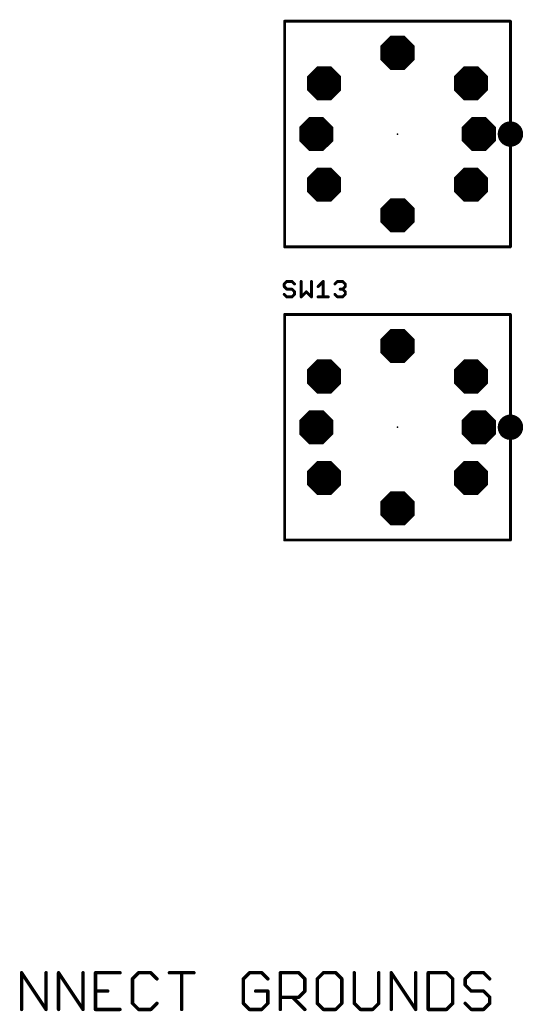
# Model space of a CAD drawing. Extents: x 0 to 426, y 0 to 160.
# Drawn here: x 298.27 to 320.56, y 44.11 to 88.06 of the extents above; entities that cross this region are included whole.
import ezdxf

# ---------------------------------------------------------------- set-up
doc = ezdxf.new("R2010")
doc.units = 0
doc.header["$MEASUREMENT"] = 0
doc.layers.get('0').update_dxf_attribs({"linetype": 'CONTINUOUS'})
for name, color, linetype in [('17', 82, 'CONTINUOUS'), ('21', 253, 'CONTINUOUS'), ('23', 7, 'CONTINUOUS'), ('25', 253, 'CONTINUOUS')]:
    doc.layers.add(name, color=color, linetype=linetype)

# ---------------------------------------------------------------- blocks, each defined once
blk = doc.blocks.new('OCTAGONP')
at = {"const_width": 0.5}
blk.add_lwpolyline([(-0.25, -0.1036), (-0.25, 0.1036), (-0.1036, 0.25), (0.1036, 0.25), (0.25, 0.1036), (0.25, -0.1036), (0.1036, -0.25), (-0.1036, -0.25), (-0.25, -0.1036), (-0.25, 0.1036)], dxfattribs=at)

msp = doc.modelspace()

# ---------------------------------------------------------------- linework, layer by layer
at = {"layer": '21'}
for points, const_width in [([(310, 88.0318, 1), (310, 87.9682)], 0.0635), ([(310.0317, 88, 1), (309.9683, 88)], 0.0635), ([(320.0317, 88, 1), (319.9683, 88)], 0.0635), ([(320, 87.9682, 1), (320, 88.0318)], 0.0635), ([(319.7726, 83.4805, 1), (319.7935, 83.4205)], 0.0635), ([(319.8, 83.4236, 1), (319.7662, 83.4774)], 0.0635), ([(319.8852, 83.519, 1), (319.8923, 83.4559)], 0.0635), ([(319.8992, 83.4575, 1), (319.8783, 83.5174)], 0.0635), ([(320.0036, 83.5316, 1), (319.9964, 83.4684)], 0.0635), ([(320.0036, 83.4684, 1), (319.9964, 83.5316)], 0.0635), ([(320.1217, 83.5174, 1), (320.1008, 83.4575)], 0.0635), ([(320.1077, 83.4559, 1), (320.1148, 83.519)], 0.0635), ([(320.2338, 83.4774, 1), (320.2, 83.4236)], 0.0635), ([(320.2065, 83.4205, 1), (320.2274, 83.4805)], 0.0635), ([(319.4826, 83.1217, 1), (319.5425, 83.1008)], 0.0635), ([(319.5441, 83.1077, 1), (319.481, 83.1148)], 0.0635), ([(319.518, 83.1588, 1), (319.518, 83.0953)], 0.0635), ([(319.5226, 83.2338, 1), (319.5764, 83.2)], 0.0635), ([(319.5795, 83.2065, 1), (319.5195, 83.2274)], 0.0635), ([(319.5728, 83.2858, 1), (319.5728, 83.2223)], 0.0635), ([(319.5866, 83.3342, 1), (319.6315, 83.2893)], 0.0635), ([(319.636, 83.2949, 1), (319.5822, 83.3286)], 0.0635), ([(319.6783, 83.4128, 1), (319.6783, 83.3492)], 0.0635), ([(319.6714, 83.4178, 1), (319.7051, 83.364)], 0.0635), ([(319.7107, 83.3685, 1), (319.6658, 83.4134)], 0.0635), ([(320.3342, 83.4134, 1), (320.2893, 83.3685)], 0.0635), ([(320.2949, 83.364, 1), (320.3286, 83.4178)], 0.0635), ([(320.3217, 83.3492, 1), (320.3217, 83.4128)], 0.0635), ([(320.4178, 83.3286, 1), (320.364, 83.2949)], 0.0635), ([(320.3685, 83.2893, 1), (320.4134, 83.3342)], 0.0635), ([(320.4805, 83.2274, 1), (320.4205, 83.2065)], 0.0635), ([(320.4236, 83.2, 1), (320.4774, 83.2338)], 0.0635), ([(320.4272, 83.2223, 1), (320.4272, 83.2858)], 0.0635), ([(320.519, 83.1148, 1), (320.4559, 83.1077)], 0.0635), ([(320.4575, 83.1008, 1), (320.5174, 83.1217)], 0.0635), ([(320.482, 83.0953, 1), (320.482, 83.1588)], 0.0635), ([(319.5316, 83.0036, 1), (319.4684, 82.9964)], 0.0635), ([(319.4684, 83.0036, 1), (319.5316, 82.9964)], 0.0635), ([(319.5, 83.0318, 1), (319.5, 82.9682)], 0.0635), ([(319.5425, 82.8992, 1), (319.4826, 82.8783)], 0.0635), ([(319.481, 82.8852, 1), (319.5441, 82.8923)], 0.0635), ([(319.518, 82.9048, 1), (319.518, 82.8413)], 0.0635), ([(319.5764, 82.8, 1), (319.5226, 82.7662)], 0.0635), ([(319.5195, 82.7726, 1), (319.5795, 82.7935)], 0.0635), ([(319.5728, 82.7778, 1), (319.5728, 82.7143)], 0.0635), ([(319.6315, 82.7107, 1), (319.5866, 82.6658)], 0.0635), ([(319.5822, 82.6714, 1), (319.636, 82.7051)], 0.0635), ([(319.6783, 82.6508, 1), (319.6783, 82.5872)], 0.0635), ([(319.7051, 82.636, 1), (319.6714, 82.5822)], 0.0635), ([(319.6658, 82.5866, 1), (319.7107, 82.6315)], 0.0635), ([(320.2893, 82.6315, 1), (320.3342, 82.5866)], 0.0635), ([(320.3286, 82.5822, 1), (320.2949, 82.636)], 0.0635), ([(320.3217, 82.5872, 1), (320.3217, 82.6508)], 0.0635), ([(320.364, 82.7051, 1), (320.4178, 82.6714)], 0.0635), ([(320.4134, 82.6658, 1), (320.3685, 82.7107)], 0.0635), ([(320.4205, 82.7935, 1), (320.4805, 82.7726)], 0.0635), ([(320.4774, 82.7662, 1), (320.4236, 82.8)], 0.0635), ([(320.4272, 82.7143, 1), (320.4272, 82.7778)], 0.0635), ([(320.4559, 82.8923, 1), (320.519, 82.8852)], 0.0635), ([(320.5174, 82.8783, 1), (320.4575, 82.8992)], 0.0635), ([(320.5316, 82.9964, 1), (320.4684, 83.0036)], 0.0635), ([(320.4684, 82.9964, 1), (320.5316, 83.0036)], 0.0635), ([(320.482, 82.8413, 1), (320.482, 82.9048)], 0.0635), ([(320.5, 82.9682, 1), (320.5, 83.0318)], 0.0635), ([(319.7935, 82.5795, 1), (319.7726, 82.5195)], 0.0635), ([(319.7662, 82.5226, 1), (319.8, 82.5764)], 0.0635), ([(319.8923, 82.5441, 1), (319.8852, 82.481)], 0.0635), ([(319.8783, 82.4826, 1), (319.8992, 82.5425)], 0.0635), ([(319.9964, 82.5316, 1), (320.0036, 82.4684)], 0.0635), ([(319.9964, 82.4684, 1), (320.0036, 82.5316)], 0.0635), ([(320.1008, 82.5425, 1), (320.1217, 82.4826)], 0.0635), ([(320.1148, 82.481, 1), (320.1077, 82.5441)], 0.0635), ([(320.2, 82.5764, 1), (320.2338, 82.5226)], 0.0635), ([(320.2274, 82.5195, 1), (320.2065, 82.5795)], 0.0635), ([(310, 78.0318, 1), (310, 77.9682)], 0.0635), ([(309.9683, 78, 1), (310.0317, 78)], 0.0635), ([(319.9683, 78, 1), (320.0317, 78)], 0.0635), ([(320, 77.9682, 1), (320, 78.0318)], 0.0635), ([(310, 75.0318, 1), (310, 74.9682)], 0.0635), ([(310.0317, 75, 1), (309.9683, 75)], 0.0635), ([(320.0317, 75, 1), (319.9683, 75)], 0.0635), ([(320, 74.9682, 1), (320, 75.0318)], 0.0635), ([(319.5866, 70.3342, 1), (319.6315, 70.2893)], 0.0635), ([(319.636, 70.2949, 1), (319.5822, 70.3286)], 0.0635), ([(319.6783, 70.4128, 1), (319.6783, 70.3492)], 0.0635), ([(319.6714, 70.4178, 1), (319.7051, 70.364)], 0.0635), ([(319.7107, 70.3685, 1), (319.6658, 70.4134)], 0.0635), ([(319.7726, 70.4805, 1), (319.7935, 70.4205)], 0.0635), ([(319.8, 70.4236, 1), (319.7662, 70.4774)], 0.0635), ([(319.8852, 70.519, 1), (319.8923, 70.4559)], 0.0635), ([(319.8992, 70.4575, 1), (319.8783, 70.5174)], 0.0635), ([(320.0036, 70.5316, 1), (319.9964, 70.4684)], 0.0635), ([(320.0036, 70.4684, 1), (319.9964, 70.5316)], 0.0635), ([(320.1217, 70.5174, 1), (320.1008, 70.4575)], 0.0635), ([(320.1077, 70.4559, 1), (320.1148, 70.519)], 0.0635), ([(320.2338, 70.4774, 1), (320.2, 70.4236)], 0.0635), ([(320.2065, 70.4205, 1), (320.2274, 70.4805)], 0.0635), ([(320.3342, 70.4134, 1), (320.2893, 70.3685)], 0.0635), ([(320.2949, 70.364, 1), (320.3286, 70.4178)], 0.0635), ([(320.3217, 70.3492, 1), (320.3217, 70.4128)], 0.0635), ([(320.4178, 70.3286, 1), (320.364, 70.2949)], 0.0635), ([(320.3685, 70.2893, 1), (320.4134, 70.3342)], 0.0635), ([(319.5316, 70.0036, 1), (319.4684, 69.9964)], 0.0635), ([(319.4684, 70.0036, 1), (319.5316, 69.9964)], 0.0635), ([(319.5, 70.0318, 1), (319.5, 69.9682)], 0.0635), ([(319.4826, 70.1217, 1), (319.5425, 70.1008)], 0.0635), ([(319.5425, 69.8992, 1), (319.4826, 69.8783)], 0.0635), ([(319.5441, 70.1077, 1), (319.481, 70.1148)], 0.0635), ([(319.481, 69.8852, 1), (319.5441, 69.8923)], 0.0635), ([(319.518, 70.1588, 1), (319.518, 70.0953)], 0.0635), ([(319.518, 69.9048, 1), (319.518, 69.8413)], 0.0635), ([(319.5226, 70.2338, 1), (319.5764, 70.2)], 0.0635), ([(319.5795, 70.2065, 1), (319.5195, 70.2274)], 0.0635), ([(319.5728, 70.2858, 1), (319.5728, 70.2223)], 0.0635), ([(320.4805, 70.2274, 1), (320.4205, 70.2065)], 0.0635), ([(320.4236, 70.2, 1), (320.4774, 70.2338)], 0.0635), ([(320.4272, 70.2223, 1), (320.4272, 70.2858)], 0.0635), ([(320.519, 70.1148, 1), (320.4559, 70.1077)], 0.0635), ([(320.4559, 69.8923, 1), (320.519, 69.8852)], 0.0635), ([(320.4575, 70.1008, 1), (320.5174, 70.1217)], 0.0635), ([(320.5174, 69.8783, 1), (320.4575, 69.8992)], 0.0635), ([(320.5316, 69.9964, 1), (320.4684, 70.0036)], 0.0635), ([(320.4684, 69.9964, 1), (320.5316, 70.0036)], 0.0635), ([(320.482, 70.0953, 1), (320.482, 70.1588)], 0.0635), ([(320.482, 69.8413, 1), (320.482, 69.9048)], 0.0635), ([(320.5, 69.9682, 1), (320.5, 70.0318)], 0.0635), ([(319.5764, 69.8, 1), (319.5226, 69.7662)], 0.0635), ([(319.5195, 69.7726, 1), (319.5795, 69.7935)], 0.0635), ([(319.5728, 69.7778, 1), (319.5728, 69.7143)], 0.0635), ([(319.6315, 69.7107, 1), (319.5866, 69.6658)], 0.0635), ([(319.5822, 69.6714, 1), (319.636, 69.7051)], 0.0635), ([(319.6783, 69.6508, 1), (319.6783, 69.5872)], 0.0635), ([(319.7051, 69.636, 1), (319.6714, 69.5822)], 0.0635), ([(319.6658, 69.5866, 1), (319.7107, 69.6315)], 0.0635), ([(319.7935, 69.5795, 1), (319.7726, 69.5195)], 0.0635), ([(319.7662, 69.5226, 1), (319.8, 69.5764)], 0.0635), ([(319.8923, 69.5441, 1), (319.8852, 69.481)], 0.0635), ([(319.8783, 69.4826, 1), (319.8992, 69.5425)], 0.0635), ([(319.9964, 69.5316, 1), (320.0036, 69.4684)], 0.0635), ([(319.9964, 69.4684, 1), (320.0036, 69.5316)], 0.0635), ([(320.1008, 69.5425, 1), (320.1217, 69.4826)], 0.0635), ([(320.1148, 69.481, 1), (320.1077, 69.5441)], 0.0635), ([(320.2, 69.5764, 1), (320.2338, 69.5226)], 0.0635), ([(320.2274, 69.5195, 1), (320.2065, 69.5795)], 0.0635), ([(320.2893, 69.6315, 1), (320.3342, 69.5866)], 0.0635), ([(320.3286, 69.5822, 1), (320.2949, 69.636)], 0.0635), ([(320.3217, 69.5872, 1), (320.3217, 69.6508)], 0.0635), ([(320.364, 69.7051, 1), (320.4178, 69.6714)], 0.0635), ([(320.4134, 69.6658, 1), (320.3685, 69.7107)], 0.0635), ([(320.4205, 69.7935, 1), (320.4805, 69.7726)], 0.0635), ([(320.4774, 69.7662, 1), (320.4236, 69.8)], 0.0635), ([(320.4272, 69.7143, 1), (320.4272, 69.7778)], 0.0635), ([(310, 65.0318, 1), (310, 64.9682)], 0.0635), ([(320, 64.9682, 1), (320, 65.0318)], 0.0635), ([(309.9683, 65, 1), (310.0317, 65)], 0.0635), ([(319.9683, 65, 1), (320.0317, 65)], 0.0635), ([(298.3886, 45.8142, 1), (298.3124, 45.8142)], 0.0762), ([(298.3822, 45.8353, 1), (298.3188, 45.7931)], 0.0762), ([(299.4733, 45.8142, 1), (299.3971, 45.8142)], 0.0762), ([(300.0258, 45.8142, 1), (299.9496, 45.8142)], 0.0762), ([(300.0194, 45.8353, 1), (299.956, 45.7931)], 0.0762), ([(301.1104, 45.8142, 1), (301.0342, 45.8142)], 0.0762), ([(301.6248, 45.8523, 1), (301.6248, 45.7761)], 0.0762), ([(301.6629, 45.8142, 1), (301.5867, 45.8142)], 0.0762), ([(302.7095, 45.7761, 1), (302.7095, 45.8523)], 0.0762), ([(303.5331, 45.8523, 1), (303.5331, 45.7761)], 0.0762), ([(303.5601, 45.7872, 1), (303.5062, 45.8411)], 0.0762), ([(304.1024, 45.8411, 1), (304.0485, 45.7872)], 0.0762), ([(304.0755, 45.7761, 1), (304.0755, 45.8523)], 0.0762), ([(304.8991, 45.8523, 1), (304.8991, 45.7761)], 0.0762), ([(305.4796, 45.8142, 1), (305.4034, 45.8142)], 0.0762), ([(305.9838, 45.7761, 1), (305.9838, 45.8523)], 0.0762), ([(308.4446, 45.8523, 1), (308.4446, 45.7761)], 0.0762), ([(308.4716, 45.7872, 1), (308.4177, 45.8411)], 0.0762), ([(309.0139, 45.8411, 1), (308.96, 45.7872)], 0.0762), ([(308.9869, 45.7761, 1), (308.9869, 45.8523)], 0.0762), ([(309.8487, 45.8142, 1), (309.7725, 45.8142)], 0.0762), ([(309.8106, 45.8523, 1), (309.8106, 45.7761)], 0.0762), ([(310.651, 45.8411, 1), (310.5972, 45.7872)], 0.0762), ([(310.6241, 45.7761, 1), (310.6241, 45.8523)], 0.0762), ([(311.7189, 45.8523, 1), (311.7189, 45.7761)], 0.0762), ([(311.7459, 45.7872, 1), (311.692, 45.8411)], 0.0762), ([(312.2882, 45.8411, 1), (312.2343, 45.7872)], 0.0762), ([(312.2613, 45.7761, 1), (312.2613, 45.8523)], 0.0762), ([(313.123, 45.8142, 1), (313.0468, 45.8142)], 0.0762), ([(314.2077, 45.8142, 1), (314.1315, 45.8142)], 0.0762), ([(314.7602, 45.8142, 1), (314.684, 45.8142)], 0.0762), ([(314.7538, 45.8353, 1), (314.6904, 45.7931)], 0.0762), ([(315.8448, 45.8142, 1), (315.7686, 45.8142)], 0.0762), ([(316.3973, 45.8142, 1), (316.3211, 45.8142)], 0.0762), ([(316.3592, 45.8523, 1), (316.3592, 45.7761)], 0.0762), ([(317.1997, 45.8411, 1), (317.1458, 45.7872)], 0.0762), ([(317.1727, 45.7761, 1), (317.1727, 45.8523)], 0.0762), ([(318.2676, 45.8523, 1), (318.2676, 45.7761)], 0.0762), ([(318.2945, 45.7872, 1), (318.2406, 45.8411)], 0.0762), ([(318.8368, 45.8411, 1), (318.7829, 45.7872)], 0.0762), ([(318.8099, 45.7761, 1), (318.8099, 45.8523)], 0.0762), ([(303.235, 45.57, 1), (303.2889, 45.5161)], 0.0762), ([(303.3001, 45.543, 1), (303.2239, 45.543)], 0.0762), ([(304.3197, 45.5161, 1), (304.3736, 45.57)], 0.0762), ([(308.1465, 45.57, 1), (308.2004, 45.5161)], 0.0762), ([(308.2115, 45.543, 1), (308.1354, 45.543)], 0.0762), ([(309.2312, 45.5161, 1), (309.285, 45.57)], 0.0762), ([(310.9334, 45.543, 1), (310.8572, 45.543)], 0.0762), ([(310.8683, 45.5161, 1), (310.9222, 45.57)], 0.0762), ([(311.4208, 45.57, 1), (311.4747, 45.5161)], 0.0762), ([(311.4859, 45.543, 1), (311.4097, 45.543)], 0.0762), ([(312.5705, 45.543, 1), (312.4943, 45.543)], 0.0762), ([(312.5055, 45.5161, 1), (312.5594, 45.57)], 0.0762), ([(317.482, 45.543, 1), (317.4058, 45.543)], 0.0762), ([(317.417, 45.5161, 1), (317.4708, 45.57)], 0.0762), ([(317.9694, 45.57, 1), (318.0233, 45.5161)], 0.0762), ([(318.0233, 45.2988, 1), (317.9694, 45.2449)], 0.0762), ([(318.0345, 45.543, 1), (317.9583, 45.543)], 0.0762), ([(317.9583, 45.2719, 1), (318.0345, 45.2719)], 0.0762), ([(319.0541, 45.5161, 1), (319.108, 45.57)], 0.0762), ([(301.6248, 45.0388, 1), (301.6248, 44.9626)], 0.0762), ([(302.1672, 44.9626, 1), (302.1672, 45.0388)], 0.0762), ([(308.7158, 45.0388, 1), (308.7158, 44.9626)], 0.0762), ([(309.2962, 45.0007, 1), (309.22, 45.0007)], 0.0762), ([(309.2581, 44.9626, 1), (309.2581, 45.0388)], 0.0762), ([(310.8572, 45.0007, 1), (310.9334, 45.0007)], 0.0762), ([(310.9222, 44.9738, 1), (310.8683, 45.0276)], 0.0762), ([(318.2676, 45.0388, 1), (318.2676, 44.9626)], 0.0762), ([(318.2406, 44.9738, 1), (318.2945, 45.0276)], 0.0762), ([(318.8368, 45.0276, 1), (318.7829, 44.9738)], 0.0762), ([(318.8099, 44.9626, 1), (318.8099, 45.0388)], 0.0762), ([(303.2889, 44.4853, 1), (303.235, 44.4314)], 0.0762), ([(303.2239, 44.4584, 1), (303.3001, 44.4584)], 0.0762), ([(304.3736, 44.4314, 1), (304.3197, 44.4853)], 0.0762), ([(308.2004, 44.4853, 1), (308.1465, 44.4314)], 0.0762), ([(308.1354, 44.4584, 1), (308.2115, 44.4584)], 0.0762), ([(309.22, 44.4584, 1), (309.2962, 44.4584)], 0.0762), ([(309.285, 44.4314, 1), (309.2312, 44.4853)], 0.0762), ([(309.8106, 44.7676, 1), (309.8106, 44.6914)], 0.0762), ([(310.3799, 44.7565, 1), (310.326, 44.7026)], 0.0762), ([(310.5972, 44.7565, 1), (310.651, 44.7026)], 0.0762), ([(310.6241, 44.6914, 1), (310.6241, 44.7676)], 0.0762), ([(311.4747, 44.4853, 1), (311.4208, 44.4314)], 0.0762), ([(311.4097, 44.4584, 1), (311.4859, 44.4584)], 0.0762), ([(312.4943, 44.4584, 1), (312.5705, 44.4584)], 0.0762), ([(312.5594, 44.4314, 1), (312.5055, 44.4853)], 0.0762), ([(313.1119, 44.4853, 1), (313.058, 44.4314)], 0.0762), ([(313.0468, 44.4584, 1), (313.123, 44.4584)], 0.0762), ([(314.1315, 44.4584, 1), (314.2077, 44.4584)], 0.0762), ([(314.1965, 44.4314, 1), (314.1426, 44.4853)], 0.0762), ([(317.4058, 44.4584, 1), (317.482, 44.4584)], 0.0762), ([(317.4708, 44.4314, 1), (317.417, 44.4853)], 0.0762), ([(318.0233, 44.4853, 1), (317.9694, 44.4314)], 0.0762), ([(319.1191, 44.7295, 1), (319.0429, 44.7295)], 0.0762), ([(319.0429, 44.4584, 1), (319.1191, 44.4584)], 0.0762), ([(319.0541, 44.7026, 1), (319.108, 44.7565)], 0.0762), ([(319.108, 44.4314, 1), (319.0541, 44.4853)], 0.0762), ([(298.3124, 44.1872, 1), (298.3886, 44.1872)], 0.0762), ([(299.3971, 44.1872, 1), (299.4733, 44.1872)], 0.0762), ([(299.4035, 44.1661, 1), (299.4669, 44.2083)], 0.0762), ([(299.9496, 44.1872, 1), (300.0258, 44.1872)], 0.0762), ([(301.0342, 44.1872, 1), (301.1104, 44.1872)], 0.0762), ([(301.0406, 44.1661, 1), (301.104, 44.2083)], 0.0762), ([(301.6248, 44.2253, 1), (301.6248, 44.1491)], 0.0762), ([(301.5867, 44.1872, 1), (301.6629, 44.1872)], 0.0762), ([(302.7095, 44.1491, 1), (302.7095, 44.2253)], 0.0762), ([(303.5331, 44.2253, 1), (303.5331, 44.1491)], 0.0762), ([(303.5062, 44.1603, 1), (303.5601, 44.2141)], 0.0762), ([(304.0485, 44.2141, 1), (304.1024, 44.1603)], 0.0762), ([(304.0755, 44.1491, 1), (304.0755, 44.2253)], 0.0762), ([(305.4034, 44.1872, 1), (305.4796, 44.1872)], 0.0762), ([(308.4446, 44.2253, 1), (308.4446, 44.1491)], 0.0762), ([(308.4177, 44.1603, 1), (308.4716, 44.2141)], 0.0762), ([(308.96, 44.2141, 1), (309.0139, 44.1603)], 0.0762), ([(308.9869, 44.1491, 1), (308.9869, 44.2253)], 0.0762), ([(309.7725, 44.1872, 1), (309.8487, 44.1872)], 0.0762), ([(310.8683, 44.1603, 1), (310.9222, 44.2141)], 0.0762), ([(311.7189, 44.2253, 1), (311.7189, 44.1491)], 0.0762), ([(311.692, 44.1603, 1), (311.7459, 44.2141)], 0.0762), ([(312.2343, 44.2141, 1), (312.2882, 44.1603)], 0.0762), ([(312.2613, 44.1491, 1), (312.2613, 44.2253)], 0.0762), ([(313.3561, 44.2253, 1), (313.3561, 44.1491)], 0.0762), ([(313.3291, 44.1603, 1), (313.383, 44.2141)], 0.0762), ([(313.8715, 44.2141, 1), (313.9254, 44.1603)], 0.0762), ([(313.8984, 44.1491, 1), (313.8984, 44.2253)], 0.0762), ([(314.684, 44.1872, 1), (314.7602, 44.1872)], 0.0762), ([(315.7686, 44.1872, 1), (315.8448, 44.1872)], 0.0762), ([(315.775, 44.1661, 1), (315.8384, 44.2083)], 0.0762), ([(316.3592, 44.2253, 1), (316.3592, 44.1491)], 0.0762), ([(316.3211, 44.1872, 1), (316.3973, 44.1872)], 0.0762), ([(317.1458, 44.2141, 1), (317.1997, 44.1603)], 0.0762), ([(317.1727, 44.1491, 1), (317.1727, 44.2253)], 0.0762), ([(318.2676, 44.2253, 1), (318.2676, 44.1491)], 0.0762), ([(318.2406, 44.1603, 1), (318.2945, 44.2141)], 0.0762), ([(318.7829, 44.2141, 1), (318.8368, 44.1603)], 0.0762), ([(318.8099, 44.1491, 1), (318.8099, 44.2253)], 0.0762)]:
    msp.add_lwpolyline(points, format="xyb", dxfattribs=dict(at, const_width=const_width))
for points, const_width in [([(310, 88), (320, 88)], 0.127), ([(310, 78), (310, 88)], 0.127), ([(320, 88), (320, 78)], 0.127), ([(319.6883, 83.3909), (319.7831, 83.4505)], 0.127), ([(319.7831, 83.4505), (319.8887, 83.4875)], 0.127), ([(319.8887, 83.4875), (320, 83.5)], 0.127), ([(320, 83.5), (320.1113, 83.4875)], 0.127), ([(320.1113, 83.4875), (320.2169, 83.4505)], 0.127), ([(320.2169, 83.4505), (320.3117, 83.3909)], 0.127), ([(319.5, 83), (319.5125, 83.1113)], 0.127), ([(319.5125, 83.1113), (319.5495, 83.2169)], 0.127), ([(319.518, 83.127), (320.482, 83.127)], 0.127), ([(319.5495, 83.2169), (319.6091, 83.3117)], 0.127), ([(319.5728, 83.254), (320.4272, 83.254)], 0.127), ([(319.6091, 83.3117), (319.6883, 83.3909)], 0.127), ([(319.6783, 83.381), (320.3217, 83.381)], 0.127), ([(320.3117, 83.3909), (320.3909, 83.3117)], 0.127), ([(320.3909, 83.3117), (320.4505, 83.2169)], 0.127), ([(320.4505, 83.2169), (320.4875, 83.1113)], 0.127), ([(320.4875, 83.1113), (320.5, 83)], 0.127), ([(319.5125, 82.8887), (319.5, 83)], 0.127), ([(319.5, 83), (320.5, 83)], 0.127), ([(319.5495, 82.7831), (319.5125, 82.8887)], 0.127), ([(319.518, 82.873), (320.482, 82.873)], 0.127), ([(319.6091, 82.6883), (319.5495, 82.7831)], 0.127), ([(319.5728, 82.746), (320.4272, 82.746)], 0.127), ([(319.6883, 82.6091), (319.6091, 82.6883)], 0.127), ([(319.6783, 82.619), (320.3217, 82.619)], 0.127), ([(319.7831, 82.5495), (319.6883, 82.6091)], 0.127), ([(320.3117, 82.6091), (320.2169, 82.5495)], 0.127), ([(320.3909, 82.6883), (320.3117, 82.6091)], 0.127), ([(320.4505, 82.7831), (320.3909, 82.6883)], 0.127), ([(320.4875, 82.8887), (320.4505, 82.7831)], 0.127), ([(320.5, 83), (320.4875, 82.8887)], 0.127), ([(319.8887, 82.5125), (319.7831, 82.5495)], 0.127), ([(320, 82.5), (319.8887, 82.5125)], 0.127), ([(320.1113, 82.5125), (320, 82.5)], 0.127), ([(320.2169, 82.5495), (320.1113, 82.5125)], 0.127), ([(320, 78), (310, 78)], 0.127), ([(310, 75), (320, 75)], 0.127), ([(310, 65), (310, 75)], 0.127), ([(320, 75), (320, 65)], 0.127), ([(319.5495, 70.2169), (319.6091, 70.3117)], 0.127), ([(319.6091, 70.3117), (319.6883, 70.3909)], 0.127), ([(319.6783, 70.381), (320.3217, 70.381)], 0.127), ([(319.6883, 70.3909), (319.7831, 70.4505)], 0.127), ([(319.7831, 70.4505), (319.8887, 70.4875)], 0.127), ([(319.8887, 70.4875), (320, 70.5)], 0.127), ([(320, 70.5), (320.1113, 70.4875)], 0.127), ([(320.1113, 70.4875), (320.2169, 70.4505)], 0.127), ([(320.2169, 70.4505), (320.3117, 70.3909)], 0.127), ([(320.3117, 70.3909), (320.3909, 70.3117)], 0.127), ([(320.3909, 70.3117), (320.4505, 70.2169)], 0.127), ([(319.5, 70), (319.5125, 70.1113)], 0.127), ([(319.5125, 69.8887), (319.5, 70)], 0.127), ([(319.5, 70), (320.5, 70)], 0.127), ([(319.5125, 70.1113), (319.5495, 70.2169)], 0.127), ([(319.5495, 69.7831), (319.5125, 69.8887)], 0.127), ([(319.518, 70.127), (320.482, 70.127)], 0.127), ([(319.518, 69.873), (320.482, 69.873)], 0.127), ([(319.5728, 70.254), (320.4272, 70.254)], 0.127), ([(320.4505, 70.2169), (320.4875, 70.1113)], 0.127), ([(320.4875, 69.8887), (320.4505, 69.7831)], 0.127), ([(320.4875, 70.1113), (320.5, 70)], 0.127), ([(320.5, 70), (320.4875, 69.8887)], 0.127), ([(319.6091, 69.6883), (319.5495, 69.7831)], 0.127), ([(319.5728, 69.746), (320.4272, 69.746)], 0.127), ([(319.6883, 69.6091), (319.6091, 69.6883)], 0.127), ([(319.6783, 69.619), (320.3217, 69.619)], 0.127), ([(319.7831, 69.5495), (319.6883, 69.6091)], 0.127), ([(319.8887, 69.5125), (319.7831, 69.5495)], 0.127), ([(320, 69.5), (319.8887, 69.5125)], 0.127), ([(320.1113, 69.5125), (320, 69.5)], 0.127), ([(320.2169, 69.5495), (320.1113, 69.5125)], 0.127), ([(320.3117, 69.6091), (320.2169, 69.5495)], 0.127), ([(320.3909, 69.6883), (320.3117, 69.6091)], 0.127), ([(320.4505, 69.7831), (320.3909, 69.6883)], 0.127), ([(320, 65), (310, 65)], 0.127), ([(298.3505, 44.1872), (298.3505, 45.8142)], 0.1524), ([(298.3505, 45.8142), (299.4352, 44.1872)], 0.1524), ([(299.4352, 44.1872), (299.4352, 45.8142)], 0.1524), ([(299.9877, 44.1872), (299.9877, 45.8142)], 0.1524), ([(299.9877, 45.8142), (301.0723, 44.1872)], 0.1524), ([(301.0723, 44.1872), (301.0723, 45.8142)], 0.1524), ([(302.7095, 45.8142), (301.6248, 45.8142)], 0.1524), ([(301.6248, 45.8142), (301.6248, 44.1872)], 0.1524), ([(303.5331, 45.8142), (303.262, 45.543)], 0.1524), ([(304.0755, 45.8142), (303.5331, 45.8142)], 0.1524), ([(304.3466, 45.543), (304.0755, 45.8142)], 0.1524), ([(304.8991, 45.8142), (305.9838, 45.8142)], 0.1524), ([(305.4415, 44.1872), (305.4415, 45.8142)], 0.1524), ([(308.4446, 45.8142), (308.1735, 45.543)], 0.1524), ([(308.9869, 45.8142), (308.4446, 45.8142)], 0.1524), ([(309.2581, 45.543), (308.9869, 45.8142)], 0.1524), ([(309.8106, 44.1872), (309.8106, 45.8142)], 0.1524), ([(309.8106, 45.8142), (310.6241, 45.8142)], 0.1524), ([(310.6241, 45.8142), (310.8953, 45.543)], 0.1524), ([(311.7189, 45.8142), (311.4478, 45.543)], 0.1524), ([(312.2613, 45.8142), (311.7189, 45.8142)], 0.1524), ([(312.5324, 45.543), (312.2613, 45.8142)], 0.1524), ([(313.0849, 45.8142), (313.0849, 44.4584)], 0.1524), ([(314.1696, 44.4584), (314.1696, 45.8142)], 0.1524), ([(314.7221, 44.1872), (314.7221, 45.8142)], 0.1524), ([(314.7221, 45.8142), (315.8067, 44.1872)], 0.1524), ([(315.8067, 44.1872), (315.8067, 45.8142)], 0.1524), ([(316.3592, 45.8142), (316.3592, 44.1872)], 0.1524), ([(317.1727, 45.8142), (316.3592, 45.8142)], 0.1524), ([(317.4439, 45.543), (317.1727, 45.8142)], 0.1524), ([(318.2676, 45.8142), (317.9964, 45.543)], 0.1524), ([(318.8099, 45.8142), (318.2676, 45.8142)], 0.1524), ([(319.081, 45.543), (318.8099, 45.8142)], 0.1524), ([(303.262, 45.543), (303.262, 44.4584)], 0.1524), ([(308.1735, 45.543), (308.1735, 44.4584)], 0.1524), ([(310.8953, 45.543), (310.8953, 45.0007)], 0.1524), ([(311.4478, 45.543), (311.4478, 44.4584)], 0.1524), ([(312.5324, 44.4584), (312.5324, 45.543)], 0.1524), ([(317.4439, 44.4584), (317.4439, 45.543)], 0.1524), ([(317.9964, 45.543), (317.9964, 45.2719)], 0.1524), ([(317.9964, 45.2719), (318.2676, 45.0007)], 0.1524), ([(301.6248, 45.0007), (302.1672, 45.0007)], 0.1524), ([(309.2581, 45.0007), (308.7158, 45.0007)], 0.1524), ([(309.2581, 44.4584), (309.2581, 45.0007)], 0.1524), ([(310.8953, 45.0007), (310.6241, 44.7295)], 0.1524), ([(318.2676, 45.0007), (318.8099, 45.0007)], 0.1524), ([(318.8099, 45.0007), (319.081, 44.7295)], 0.1524), ([(303.262, 44.4584), (303.5331, 44.1872)], 0.1524), ([(304.0755, 44.1872), (304.3466, 44.4584)], 0.1524), ([(308.1735, 44.4584), (308.4446, 44.1872)], 0.1524), ([(308.9869, 44.1872), (309.2581, 44.4584)], 0.1524), ([(310.6241, 44.7295), (309.8106, 44.7295)], 0.1524), ([(310.3529, 44.7295), (310.8953, 44.1872)], 0.1524), ([(311.4478, 44.4584), (311.7189, 44.1872)], 0.1524), ([(312.2613, 44.1872), (312.5324, 44.4584)], 0.1524), ([(313.0849, 44.4584), (313.3561, 44.1872)], 0.1524), ([(313.8984, 44.1872), (314.1696, 44.4584)], 0.1524), ([(317.1727, 44.1872), (317.4439, 44.4584)], 0.1524), ([(318.2676, 44.1872), (317.9964, 44.4584)], 0.1524), ([(319.081, 44.4584), (318.8099, 44.1872)], 0.1524), ([(319.081, 44.7295), (319.081, 44.4584)], 0.1524), ([(301.6248, 44.1872), (302.7095, 44.1872)], 0.1524), ([(303.5331, 44.1872), (304.0755, 44.1872)], 0.1524), ([(308.4446, 44.1872), (308.9869, 44.1872)], 0.1524), ([(311.7189, 44.1872), (312.2613, 44.1872)], 0.1524), ([(313.3561, 44.1872), (313.8984, 44.1872)], 0.1524), ([(316.3592, 44.1872), (317.1727, 44.1872)], 0.1524), ([(318.8099, 44.1872), (318.2676, 44.1872)], 0.1524)]:
    msp.add_lwpolyline(points, dxfattribs=dict(at, const_width=const_width))
at = {"layer": '23'}
for p in [(315, 83), (315, 70)]:
    msp.add_point(p, dxfattribs=at)
at = {"layer": '25', "const_width": 0.127}
for points in [[(310.0979, 76.4649), (309.9835, 76.3505)], [(310.3267, 76.4649), (310.0979, 76.4649)], [(310.4411, 76.3505), (310.3267, 76.4649)], [(310.7319, 76.4649), (310.7319, 75.7785)], [(311.1895, 75.7785), (311.1895, 76.4649)], [(311.4803, 76.2361), (311.7091, 76.4649)], [(311.7091, 76.4649), (311.7091, 75.7785)], [(312.2287, 76.3505), (312.3431, 76.4649)], [(312.3431, 76.4649), (312.5719, 76.4649)], [(312.5719, 76.4649), (312.6863, 76.3505)], [(309.9835, 76.3505), (309.9835, 76.2361)], [(309.9835, 76.2361), (310.0979, 76.1217)], [(310.0979, 76.1217), (310.3267, 76.1217)], [(310.3267, 76.1217), (310.4411, 76.0073)], [(310.4411, 76.0073), (310.4411, 75.8929)], [(310.7319, 75.7785), (310.9607, 76.0073)], [(310.9607, 76.0073), (311.1895, 75.7785)], [(312.5719, 76.1217), (312.4575, 76.1217)], [(312.6863, 76.2361), (312.5719, 76.1217)], [(312.5719, 76.1217), (312.6863, 76.0073)], [(312.6863, 76.3505), (312.6863, 76.2361)], [(312.6863, 76.0073), (312.6863, 75.8929)], [(310.0979, 75.7785), (309.9835, 75.8929)], [(310.3267, 75.7785), (310.0979, 75.7785)], [(310.4411, 75.8929), (310.3267, 75.7785)], [(311.4803, 75.7785), (311.9379, 75.7785)], [(312.3431, 75.7785), (312.2287, 75.8929)], [(312.5719, 75.7785), (312.3431, 75.7785)], [(312.6863, 75.8929), (312.5719, 75.7785)]]:
    msp.add_lwpolyline(points, dxfattribs=at)
at = {"layer": '25', "const_width": 0.0635}
for points in [[(310.0979, 76.4966, 1), (310.0979, 76.4331)], [(310.1203, 76.4424, 1), (310.0754, 76.4873)], [(310.3491, 76.4873, 1), (310.3042, 76.4424)], [(310.3267, 76.4331, 1), (310.3267, 76.4966)], [(310.7637, 76.4649, 1), (310.7002, 76.4649)], [(311.2213, 76.4649, 1), (311.1578, 76.4649)], [(311.7409, 76.4649, 1), (311.6774, 76.4649)], [(311.7316, 76.4424, 1), (311.6867, 76.4873)], [(312.3431, 76.4966, 1), (312.3431, 76.4331)], [(312.3656, 76.4424, 1), (312.3207, 76.4873)], [(312.5944, 76.4873, 1), (312.5495, 76.4424)], [(312.5719, 76.4331, 1), (312.5719, 76.4966)], [(310.0152, 76.3505, 1), (309.9518, 76.3505)], [(309.961, 76.3729, 1), (310.006, 76.328)], [(310.006, 76.2585, 1), (309.961, 76.2136)], [(309.9518, 76.2361, 1), (310.0152, 76.2361)], [(310.0979, 76.1534, 1), (310.0979, 76.0899)], [(310.0754, 76.0992, 1), (310.1203, 76.1441)], [(310.3491, 76.1441, 1), (310.3042, 76.0992)], [(310.3267, 76.0899, 1), (310.3267, 76.1534)], [(310.4728, 76.0073, 1), (310.4093, 76.0073)], [(310.4186, 76.328, 1), (310.4635, 76.3729)], [(310.4186, 75.9848, 1), (310.4635, 76.0297)], [(310.9832, 76.0297, 1), (310.9383, 75.9848)], [(310.9832, 75.9848, 1), (310.9383, 76.0297)], [(311.4579, 76.2585, 1), (311.5028, 76.2136)], [(312.2063, 76.3729, 1), (312.2512, 76.328)], [(312.4575, 76.1534, 1), (312.4575, 76.0899)], [(312.5944, 76.1441, 1), (312.5495, 76.0992)], [(312.5495, 76.1441, 1), (312.5944, 76.0992)], [(312.5719, 76.0899, 1), (312.5719, 76.1534)], [(312.7181, 76.3505, 1), (312.6546, 76.3505)], [(312.6546, 76.2361, 1), (312.7181, 76.2361)], [(312.7181, 76.0073, 1), (312.6546, 76.0073)], [(312.6639, 76.328, 1), (312.7088, 76.3729)], [(312.7088, 76.2136, 1), (312.6639, 76.2585)], [(312.6639, 75.9848, 1), (312.7088, 76.0297)], [(310.006, 75.9153, 1), (309.961, 75.8704)], [(310.0979, 75.8103, 1), (310.0979, 75.7468)], [(310.0754, 75.756, 1), (310.1203, 75.801)], [(310.3042, 75.801, 1), (310.3491, 75.756)], [(310.3267, 75.7468, 1), (310.3267, 75.8103)], [(310.4093, 75.8929, 1), (310.4728, 75.8929)], [(310.4635, 75.8704, 1), (310.4186, 75.9153)], [(310.7095, 75.801, 1), (310.7544, 75.756)], [(310.7002, 75.7785, 1), (310.7637, 75.7785)], [(311.1578, 75.7785, 1), (311.2213, 75.7785)], [(311.1671, 75.756, 1), (311.212, 75.801)], [(311.4803, 75.8103, 1), (311.4803, 75.7468)], [(311.6774, 75.7785, 1), (311.7409, 75.7785)], [(311.9379, 75.7468, 1), (311.9379, 75.8103)], [(312.2512, 75.9153, 1), (312.2063, 75.8704)], [(312.3431, 75.8103, 1), (312.3431, 75.7468)], [(312.3207, 75.756, 1), (312.3656, 75.801)], [(312.5495, 75.801, 1), (312.5944, 75.756)], [(312.5719, 75.7468, 1), (312.5719, 75.8103)], [(312.6546, 75.8929, 1), (312.7181, 75.8929)], [(312.7088, 75.8704, 1), (312.6639, 75.9153)]]:
    msp.add_lwpolyline(points, format="xyb", dxfattribs=at)

# ---------------------------------------------------------------- block references
at = {"layer": '17', "xscale": 1.508, "yscale": 1.508}
for p in [(315, 86.6), (315, 86.6), (311.75, 85.25), (311.75, 85.25), (318.25, 85.25), (318.25, 85.25), (311.4, 83), (311.4, 83), (318.6, 83), (318.6, 83), (311.75, 80.75), (311.75, 80.75), (318.25, 80.75), (318.25, 80.75), (315, 79.4), (315, 79.4), (315, 73.6), (315, 73.6), (311.75, 72.25), (311.75, 72.25), (318.25, 72.25), (318.25, 72.25), (311.4, 70), (311.4, 70), (318.6, 70), (318.6, 70), (311.75, 67.75), (311.75, 67.75), (318.25, 67.75), (318.25, 67.75), (315, 66.4), (315, 66.4)]:
    msp.add_blockref('OCTAGONP', p, dxfattribs=at)

doc.saveas('drawing.dxf')
